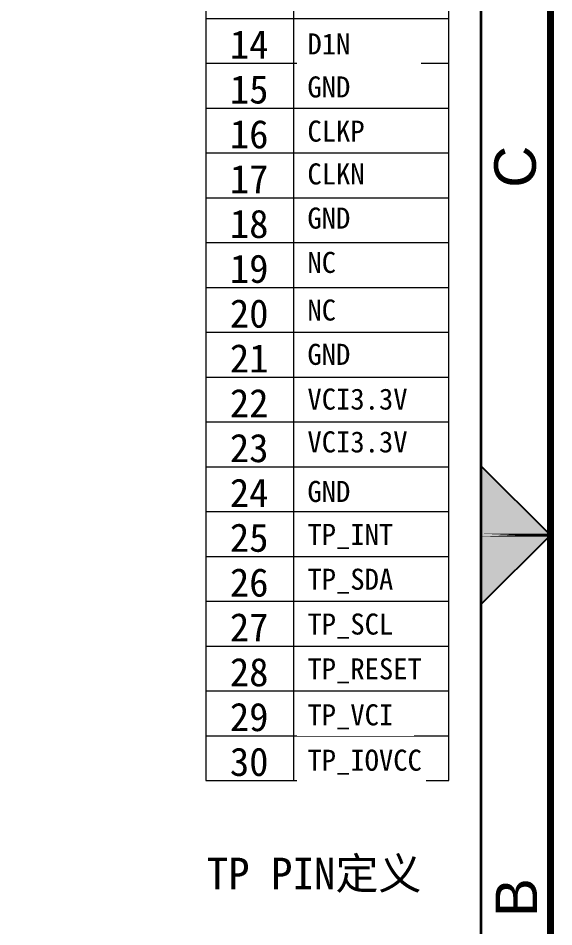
# Model space of a CAD drawing. Header units: millimetres. Extents: x 6268 to 6857, y -7375 to -6958.
# Drawn here: x 6780.6 to 6857, y -7222.2 to -7092.7 of the extents above; entities that cross this region are included whole.
import ezdxf

# ---------------------------------------------------------------- set-up
doc = ezdxf.new("R2010")
doc.units = ezdxf.units.MM
doc.header["$LTSCALE"] = 32.67
doc.layers.get('0').update_dxf_attribs({"linetype": 'CONTINUOUS'})
doc.layers.add('图框', color=4, linetype='CONTINUOUS', lineweight=9)
doc.layers.add('鑫视界图框', color=3, linetype='CONTINUOUS')
doc.styles.add('ZI2.5', font='SimSun.ttf', dxfattribs={"height": 2.5})
doc.styles.add('宋体', font='SimSun.ttf')
doc.styles.add('黑体', font='simhei.ttf')

msp = doc.modelspace()

# ---------------------------------------------------------------- hatches: boundary and pattern name
msp.add_hatch(color=3).paths.add_polyline_path([(6846.566, -7156.509), (6856.466, -7166.409), (6846.566, -7176.309)])

# ---------------------------------------------------------------- linework, layer by layer
at = {"color": 4, "linetype": 'ByBlock', "lineweight": 0}
for p, q in [((6807.321, -7003.233), (6807.321, -7201.395)), ((6841.969, -7201.395), (6841.969, -7003.233)), ((6807.321, -7092.754), (6841.969, -7092.754)), ((6807.321, -7143.879), (6841.969, -7143.879)), ((6807.321, -7195.004), (6841.969, -7195.004)), ((6807.321, -7201.395), (6841.969, -7201.395))]:
    msp.add_line(p, q, dxfattribs=at)
at = {"color": 3}
msp.add_lwpolyline([(6846.566, -7156.509), (6856.466, -7166.409), (6846.566, -7176.309)], close=True, dxfattribs=at)
at = {"layer": '鑫视界图框', "color": 3}
for points, const_width in [([(6856.466, -7374.309), (6268.406, -7374.309), (6268.406, -6958.509), (6856.466, -6958.509)], 0.99), ([(6846.566, -7364.409), (6278.306, -7364.409), (6278.306, -6968.409), (6846.566, -6968.409)], 0.396), ([(6846.665, -7166.409), (6856.466, -7166.409), (6856.466, -7166.409), (6846.665, -7166.409)], 0.396)]:
    msp.add_lwpolyline(points, close=True, dxfattribs=dict(at, const_width=const_width))

# ---------------------------------------------------------------- texts
at = {"color": 4, "linetype": 'ByBlock', "lineweight": 0, "char_height": 4.0454, "attachment_point": 1, "style": '宋体'}
for s, insert, width in [('14', (6810.759, -7094.445), 3.53434), ('15', (6810.759, -7100.835), 3.53434), ('16', (6810.759, -7107.226), 3.53434), ('17', (6810.759, -7113.616), 3.53434), ('18', (6810.759, -7120.007), 3.53434), ('19', (6810.759, -7126.398), 3.53434), ('20', (6810.759, -7132.788), 3.53434), ('21', (6810.759, -7139.179), 3.53434), ('22', (6810.759, -7145.57), 3.53434), ('23', (6810.759, -7151.96), 3.53434), ('24', (6810.759, -7158.351), 3.53434), ('25', (6810.759, -7164.741), 3.53434), ('26', (6810.759, -7171.132), 3.53434), ('27', (6810.759, -7177.523), 3.53434), ('28', (6810.759, -7183.913), 3.53434), ('29', (6810.759, -7190.304), 10.71564), ('30', (6810.759, -7196.694), 10.71564)]:
    msp.add_mtext(s, dxfattribs=dict(at, insert=insert, width=width))
at = {"layer": '图框', "color": 3, "lineweight": 5, "insert": (6807.443, -7212.39), "char_height": 4.5, "width": 42.15657, "attachment_point": 1, "style": 'ZI2.5'}
msp.add_mtext('{\\fSimHei|b0|i0|c134|p49;\\C4;TP PIN定义}', dxfattribs=at)
at = {"layer": '鑫视界图框', "color": 3, "char_height": 5.94, "width": 25.22711, "attachment_point": 1, "rotation": 90, "style": '黑体'}
for s, insert in [('{\\fArial|b0|i0|c0|p34;C}', (6848.462, -7116.893)), ('{\\fArial|b0|i0|c0|p34;B}', (6848.642, -7220.843))]:
    msp.add_mtext(s, dxfattribs=dict(at, insert=insert))

# ---------------------------------------------------------------- next in the draw order: texts
at = {"color": 4, "linetype": 'ByBlock', "lineweight": 0, "char_height": 3, "attachment_point": 1, "style": '宋体', "bg_fill": 2}
for s, insert, width in [('NC', (6821.815, -7126.028), 15.01833), ('NC', (6821.815, -7132.819), 14.72912), ('VCI3.3V', (6821.815, -7151.616), 15.00378), ('TP_RESET', (6821.815, -7183.977), 13.47242)]:
    msp.add_mtext(s, dxfattribs=dict(at, insert=insert, width=width))

# ---------------------------------------------------------------- next in the draw order: linework, layer by layer
at = {"color": 4, "linetype": 'ByBlock', "lineweight": 0}
for p, q in [((6807.321, -7131.098), (6841.969, -7131.098)), ((6807.321, -7137.489), (6841.969, -7137.489)), ((6807.321, -7150.27), (6841.969, -7150.27)), ((6807.321, -7188.614), (6841.969, -7188.614))]:
    msp.add_line(p, q, dxfattribs=at)

# ---------------------------------------------------------------- next in the draw order: texts
at = {"color": 4, "linetype": 'ByBlock', "lineweight": 0, "char_height": 3, "attachment_point": 1, "style": '宋体', "bg_fill": 2}
for s, insert, width in [('GND', (6821.815, -7119.714), 14.57872), ('TP_SCL', (6821.815, -7177.586), 13.47242)]:
    msp.add_mtext(s, dxfattribs=dict(at, insert=insert, width=width))

# ---------------------------------------------------------------- next in the draw order: linework, layer by layer
at = {"color": 4, "linetype": 'ByBlock', "lineweight": 0}
for p, q in [((6807.321, -7124.707), (6841.969, -7124.707)), ((6807.321, -7182.223), (6841.969, -7182.223))]:
    msp.add_line(p, q, dxfattribs=at)

# ---------------------------------------------------------------- next in the draw order: texts
at = {"color": 4, "linetype": 'ByBlock', "lineweight": 0, "char_height": 3, "attachment_point": 1, "style": '宋体', "bg_fill": 2}
for s, insert, width in [('CLKN', (6821.815, -7113.415), 14.39444), ('TP_SDA', (6821.815, -7171.196), 13.47242)]:
    msp.add_mtext(s, dxfattribs=dict(at, insert=insert, width=width))

# ---------------------------------------------------------------- next in the draw order: linework, layer by layer
at = {"color": 4, "linetype": 'ByBlock', "lineweight": 0}
for p, q in [((6807.321, -7118.317), (6841.969, -7118.317)), ((6807.321, -7175.832), (6841.969, -7175.832))]:
    msp.add_line(p, q, dxfattribs=at)

# ---------------------------------------------------------------- next in the draw order: texts
at = {"color": 4, "linetype": 'ByBlock', "lineweight": 0, "char_height": 3, "attachment_point": 1, "style": '宋体', "bg_fill": 2}
for s, insert, width in [('CLKP', (6821.815, -7107.313), 14.57872), ('TP_INT', (6821.815, -7164.805), 13.41219)]:
    msp.add_mtext(s, dxfattribs=dict(at, insert=insert, width=width))

# ---------------------------------------------------------------- next in the draw order: linework, layer by layer
at = {"color": 4, "linetype": 'ByBlock', "lineweight": 0}
for p, q in [((6807.321, -7111.926), (6841.969, -7111.926)), ((6807.321, -7169.442), (6841.969, -7169.442))]:
    msp.add_line(p, q, dxfattribs=at)

# ---------------------------------------------------------------- next in the draw order: texts
at = {"color": 4, "linetype": 'ByBlock', "lineweight": 0, "char_height": 3, "attachment_point": 1, "style": '宋体', "bg_fill": 2}
for insert, width in [((6821.815, -7101.017), 14.47899), ((6821.815, -7158.681), 15.00378)]:
    msp.add_mtext('GND', dxfattribs=dict(at, insert=insert, width=width))

# ---------------------------------------------------------------- next in the draw order: linework, layer by layer
at = {"color": 4, "linetype": 'ByBlock', "lineweight": 0}
for p, q in [((6819.812, -7009.676), (6819.812, -7201.395)), ((6807.321, -7099.145), (6841.969, -7099.145)), ((6807.321, -7105.536), (6841.969, -7105.536)), ((6807.321, -7156.661), (6841.969, -7156.661)), ((6807.321, -7163.051), (6841.969, -7163.051))]:
    msp.add_line(p, q, dxfattribs=at)

# ---------------------------------------------------------------- next in the draw order: texts
at = {"color": 4, "linetype": 'ByBlock', "lineweight": 0, "char_height": 3, "attachment_point": 1, "style": '宋体', "bg_fill": 2}
for s, insert, width in [('D1N', (6821.815, -7094.882), 14.70753), ('VCI3.3V', (6821.815, -7145.513), 14.90151), ('TP_VCI', (6821.815, -7190.523), 13.71052)]:
    msp.add_mtext(s, dxfattribs=dict(at, insert=insert, width=width))

# ---------------------------------------------------------------- next in the draw order: texts
for s, insert, width in [('GND', (6821.815, -7139.136), 14.75434), ('TP_IOVCC', (6821.815, -7196.992), 15.41525)]:
    msp.add_mtext(s, dxfattribs=dict(at, insert=insert, width=width))

doc.saveas('drawing.dxf')
